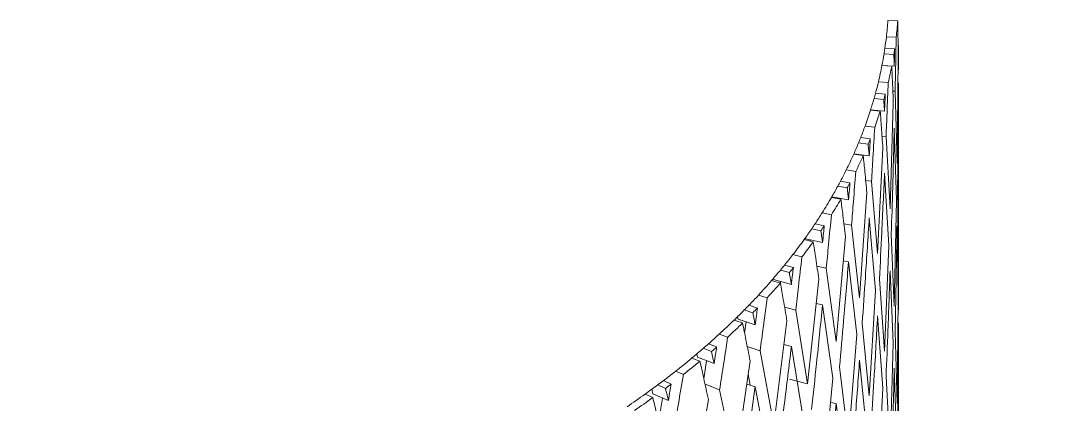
# Model space of a CAD drawing. Header units: centimetres. Extents: x -13594 to 4017, y -3206 to 1780.
# Drawn here: x 760.57 to 778.54, y -1979.21 to -1972.56 of the extents above; entities that cross this region are included whole.
import ezdxf

# ---------------------------------------------------------------- set-up
doc = ezdxf.new("R2010")
doc.units = ezdxf.units.CM

msp = doc.modelspace()

# ---------------------------------------------------------------- linework, layer by layer
at = {"color": 7, "linetype": 'Continuous', "lineweight": 0}
for p, q in [((775.788, -1972.558), (775.617, -1972.554)), ((775.591, -1972.837), (775.762, -1972.844)), ((775.803, -1972.992), (775.802, -1973.41)), ((775.55, -1973.132), (775.721, -1973.141)), ((775.735, -1973.047), (775.565, -1973.039)), ((775.804, -1973.41), (775.804, -1973.028)), ((775.515, -1973.332), (775.728, -1973.343)), ((775.684, -1973.344), (775.515, -1973.334)), ((775.776, -1975.033), (775.797, -1973.196)), ((775.454, -1973.615), (775.623, -1973.629)), ((775.802, -1974.488), (775.801, -1973.633)), ((775.377, -1973.908), (775.546, -1973.924)), ((775.572, -1973.831), (775.403, -1973.816)), ((775.743, -1973.78), (775.703, -1973.779)), ((775.743, -1973.78), (775.776, -1975.033)), ((775.655, -1975.818), (775.711, -1973.984)), ((775.485, -1974.125), (775.317, -1974.107)), ((775.318, -1974.104), (775.559, -1974.126)), ((775.221, -1974.386), (775.389, -1974.406)), ((775.766, -1975.674), (775.728, -1974.421)), ((775.312, -1974.606), (775.146, -1974.583)), ((775.586, -1974.564), (775.515, -1974.558)), ((775.586, -1974.564), (775.655, -1975.818)), ((775.804, -1975.467), (775.804, -1974.488)), ((775.109, -1974.674), (775.275, -1974.697)), ((775.438, -1976.597), (775.53, -1974.766)), ((775.19, -1974.896), (775.024, -1974.871)), ((775.027, -1974.864), (775.294, -1974.9)), ((774.895, -1975.145), (775.06, -1975.172)), ((774.959, -1975.368), (774.796, -1975.339)), ((775.334, -1975.34), (775.232, -1975.327)), ((775.334, -1975.34), (775.438, -1976.597)), ((775.633, -1976.459), (775.559, -1975.204)), ((774.748, -1975.428), (774.911, -1975.458)), ((775.785, -1975.47), (775.801, -1976.721)), ((775.801, -1976.721), (775.802, -1975.467)), ((774.801, -1975.652), (774.639, -1975.621)), ((774.645, -1975.61), (774.935, -1975.661)), ((774.692, -1975.631), (774.693, -1975.618)), ((775.126, -1977.366), (775.253, -1975.539)), ((775.728, -1977.509), (775.766, -1975.674)), ((774.477, -1975.889), (774.637, -1975.922)), ((775.403, -1977.237), (775.294, -1975.978)), ((774.295, -1976.165), (774.454, -1976.201)), ((774.513, -1976.114), (774.354, -1976.078)), ((774.987, -1976.103), (774.855, -1976.08)), ((774.987, -1976.103), (775.126, -1977.366)), ((775.797, -1977.362), (775.776, -1976.111)), ((774.321, -1976.391), (774.163, -1976.353)), ((774.165, -1976.335), (774.484, -1976.406)), ((774.267, -1976.378), (774.269, -1976.358)), ((774.721, -1978.119), (774.882, -1976.298)), ((775.676, -1976.256), (775.728, -1977.509)), ((775.559, -1978.292), (775.633, -1976.459)), ((775.804, -1977.576), (775.804, -1976.545)), ((773.968, -1976.613), (774.124, -1976.654)), ((774.844, -1976.723), (774.935, -1976.74)), ((775.079, -1978.003), (774.935, -1976.74)), ((773.753, -1976.882), (773.907, -1976.925)), ((773.977, -1976.839), (773.822, -1976.798)), ((774.547, -1976.85), (774.385, -1976.815)), ((774.547, -1976.85), (774.721, -1978.119)), ((775.711, -1978.15), (775.655, -1976.897)), ((773.751, -1977.108), (773.599, -1977.064)), ((773.63, -1977.027), (773.634, -1977.046)), ((773.634, -1977.046), (773.942, -1977.131)), ((773.752, -1977.102), (773.755, -1977.079)), ((774.224, -1978.854), (774.419, -1977.04)), ((775.472, -1977.036), (775.559, -1978.292)), ((773.372, -1977.316), (773.523, -1977.362)), ((775.294, -1979.066), (775.403, -1977.237)), ((775.803, -1977.158), (775.802, -1977.576)), ((773.353, -1977.542), (773.204, -1977.493)), ((774.374, -1977.46), (774.484, -1977.485)), ((774.662, -1978.755), (774.484, -1977.485)), ((775.776, -1979.199), (775.797, -1977.362)), ((773.125, -1977.575), (773.273, -1977.624)), ((774.017, -1977.577), (773.825, -1977.526)), ((774.017, -1977.577), (774.224, -1978.854)), ((775.53, -1978.932), (775.438, -1977.676)), ((773.095, -1977.8), (772.948, -1977.75)), ((773.008, -1977.691), (773.016, -1977.734)), ((773.016, -1977.734), (773.313, -1977.831)), ((773.129, -1977.97), (773.155, -1977.78)), ((773.639, -1979.567), (773.866, -1977.762)), ((775.172, -1977.806), (775.294, -1979.066)), ((775.802, -1978.654), (775.801, -1977.799)), ((772.692, -1977.992), (772.836, -1978.045)), ((774.935, -1979.827), (775.079, -1978.003)), ((775.743, -1977.946), (775.776, -1979.199)), ((772.645, -1978.216), (772.502, -1978.162)), ((773.4, -1978.281), (773.177, -1978.21)), ((773.814, -1978.174), (773.942, -1978.209)), ((774.153, -1979.487), (773.942, -1978.209)), ((775.655, -1979.984), (775.711, -1978.15)), ((772.302, -1978.334), (772.315, -1978.396)), ((772.315, -1978.396), (772.6, -1978.504)), ((772.413, -1978.24), (772.555, -1978.295)), ((773.4, -1978.281), (773.639, -1979.567)), ((772.356, -1978.464), (772.216, -1978.408)), ((772.423, -1978.767), (772.47, -1978.455)), ((772.967, -1980.255), (773.226, -1978.459)), ((774.778, -1978.562), (774.935, -1979.828)), ((775.253, -1979.705), (775.126, -1978.444)), ((771.93, -1978.639), (772.068, -1978.697)), ((773.192, -1978.691), (773.227, -1978.881)), ((774.484, -1980.572), (774.662, -1978.755)), ((775.586, -1978.73), (775.655, -1979.984)), ((775.766, -1979.84), (775.728, -1978.587)), ((775.804, -1979.633), (775.804, -1978.654)), ((771.622, -1978.875), (771.757, -1978.935)), ((771.856, -1978.861), (771.72, -1978.801)), ((772.697, -1978.958), (772.444, -1978.863)), ((773.168, -1978.862), (773.313, -1978.91)), ((773.557, -1980.197), (773.313, -1978.91)), ((773.91, -1978.776), (774.224, -1978.854)), ((775.438, -1980.763), (775.53, -1978.932)), ((771.537, -1979.096), (771.404, -1979.034)), ((771.518, -1978.951), (771.536, -1979.027)), ((771.536, -1979.027), (771.807, -1979.147)), ((771.641, -1979.486), (771.705, -1979.102)), ((772.697, -1978.958), (772.967, -1980.255)), ((772.213, -1980.913), (772.502, -1979.128)), ((774.62, -1979.177), (774.721, -1979.197)), ((774.882, -1980.464), (774.721, -1979.197))]:
    msp.add_line(p, q, dxfattribs=at)
for centre, radius, start, end in [((769.2, -1972.103), 6.433, 353.4498, 355.9856), ((769.313, -1972.103), 6.491, 353.4498, 355.9856), ((769.146, -1972.097), 6.487, 351.6522, 353.4504), ((769.056, -1972.083), 6.579, 349.0443, 350.8258), ((769.105, -1972.091), 6.529, 350.8271, 351.6531), ((769.217, -1972.091), 6.588, 350.8271, 351.6531), ((768.962, -1972.065), 6.674, 346.5678, 349.0422), ((769.073, -1972.064), 6.734, 346.5678, 349.0422), ((768.851, -1972.038), 6.789, 344.8249, 346.5695), ((768.692, -1971.994), 6.953, 342.3091, 344.026), ((768.775, -1972.018), 6.867, 344.028, 344.8267), ((768.884, -1972.017), 6.929, 344.028, 344.8267), ((768.543, -1971.946), 7.11, 339.9341, 342.3063), ((768.65, -1971.945), 7.174, 339.9341, 342.3063), ((768.378, -1971.886), 7.285, 338.2722, 339.9366), ((768.27, -1971.844), 7.401, 337.5148, 338.2745), ((768.375, -1971.841), 7.468, 337.5148, 338.2745), ((768.156, -1971.796), 7.525, 335.8835, 337.5123), ((767.957, -1971.707), 7.743, 333.6391, 335.8802), ((768.06, -1971.703), 7.812, 333.6391, 335.8802), ((767.745, -1971.602), 7.98, 332.0759, 333.6422), ((767.609, -1971.53), 8.134, 331.3651, 332.0786), ((767.467, -1971.452), 8.295, 329.836, 331.3624), ((767.708, -1971.525), 8.207, 331.3651, 332.0786), ((767.225, -1971.311), 8.576, 327.739, 329.8326), ((767.321, -1971.304), 8.652, 327.739, 329.8326), ((766.972, -1971.152), 8.875, 326.2831, 327.7423), ((766.649, -1970.933), 9.265, 324.2016, 325.6195), ((766.812, -1971.046), 9.066, 325.6223, 326.2859), ((766.904, -1971.036), 9.147, 325.6223, 326.2859), ((766.372, -1970.733), 9.607, 322.2572, 324.1982), ((766.46, -1970.721), 9.693, 322.2572, 324.1982), ((766.086, -1970.513), 9.968, 320.9101, 322.2606), ((765.728, -1970.218), 10.431, 318.9864, 320.2965), ((765.908, -1970.369), 10.196, 320.2992, 320.9129), ((765.993, -1970.353), 10.287, 320.2992, 320.9129), ((765.425, -1969.954), 10.833, 317.1916, 318.9832), ((765.505, -1969.935), 10.93, 317.1916, 318.9832), ((765.117, -1969.67), 11.253, 315.9493, 317.1948), ((764.927, -1969.486), 11.516, 315.386, 315.9518), ((764.735, -1969.296), 11.787, 314.1758, 315.3835), ((765.002, -1969.463), 11.619, 315.386, 315.9518), ((764.416, -1968.968), 12.244, 312.5217, 314.1729), ((764.487, -1968.94), 12.354, 312.5217, 314.1729), ((764.095, -1968.619), 12.719, 311.3769, 312.5248), ((763.899, -1968.397), 13.015, 310.8577, 311.3792), ((763.965, -1968.363), 13.131, 310.8577, 311.3792), ((763.702, -1968.168), 13.317, 309.7421, 310.8554), ((763.377, -1967.777), 13.825, 308.2167, 309.7395), ((763.439, -1967.738), 13.948, 308.2167, 309.7395), ((763.054, -1967.367), 14.348, 307.1602, 308.2195), ((762.661, -1966.844), 15.001, 305.6505, 306.6788), ((762.857, -1967.108), 14.672, 306.6809, 307.1623), ((762.914, -1967.064), 14.803, 306.6809, 307.1623), ((762.34, -1966.396), 15.552, 304.2403, 305.6481), ((762.393, -1966.345), 15.691, 304.2403, 305.6481)]:
    msp.add_arc(centre, radius, start, end, dxfattribs=at)
for points, knots in [([(439.352, -2215.508), (442.193, -2214.683), (448.094, -2212.969), (457.133, -2209.887), (466.439, -2206.38), (475.79, -2202.486), (485.172, -2198.221), (494.577, -2193.586), (503.994, -2188.587), (513.413, -2183.23), (522.824, -2177.521), (532.217, -2171.466), (541.582, -2165.073), (550.909, -2158.347), (560.189, -2151.297), (569.412, -2143.93), (578.569, -2136.255), (587.648, -2128.278), (596.643, -2120.01), (605.542, -2111.459), (614.336, -2102.633), (623.017, -2093.544), (631.575, -2084.199), (640.002, -2074.61), (648.288, -2064.786), (656.425, -2054.738), (664.405, -2044.476), (672.218, -2034.012), (679.857, -2023.356), (687.314, -2012.52), (694.581, -2001.516), (701.65, -1990.354), (708.514, -1979.047), (715.165, -1967.607), (721.598, -1956.045), (727.803, -1944.375), (733.776, -1932.608), (739.51, -1920.756), (744.999, -1908.833), (750.236, -1896.851), (755.217, -1884.822), (759.935, -1872.76), (764.387, -1860.676), (768.566, -1848.584), (772.47, -1836.496), (776.092, -1824.425), (779.43, -1812.384), (782.48, -1800.385), (785.238, -1788.441), (787.702, -1776.565), (789.867, -1764.769), (791.733, -1753.065), (793.297, -1741.466), (794.556, -1729.984), (795.51, -1718.631), (796.156, -1707.42), (796.495, -1696.361), (796.524, -1685.467), (796.245, -1674.749), (795.655, -1664.219), (794.758, -1653.887), (793.55, -1643.768), (792.042, -1633.864), (790.2, -1624.215), (788.706, -1617.284), (787.734, -1613.651), (787.579, -1613.07)], [0, 0, 0, 0, 0.014701, 0.030542, 0.046388, 0.062238, 0.078091, 0.093946, 0.109801, 0.125657, 0.141512, 0.157366, 0.173219, 0.189071, 0.204921, 0.22077, 0.236616, 0.252461, 0.268304, 0.284146, 0.299986, 0.315824, 0.331661, 0.347496, 0.36333, 0.379163, 0.394996, 0.410827, 0.426657, 0.442487, 0.458316, 0.474145, 0.489974, 0.505802, 0.521631, 0.537459, 0.553288, 0.569118, 0.584948, 0.600778, 0.616609, 0.632441, 0.648275, 0.664109, 0.679945, 0.695782, 0.71162, 0.72746, 0.743302, 0.759146, 0.774992, 0.79084, 0.806689, 0.822541, 0.838395, 0.85425, 0.870107, 0.885966, 0.901826, 0.917687, 0.933548, 0.949409, 0.965268, 0.981126, 0.99698, 1, 1, 1, 1]), ([(775.797, -1973.196), (775.795, -1973.077), (775.793, -1972.864), (775.79, -1972.651), (775.788, -1972.558)], [0, 0, 0, 0, 0.56, 1, 1, 1, 1]), ([(775.762, -1972.844), (775.758, -1973.019), (775.752, -1973.331), (775.746, -1973.643), (775.743, -1973.78)], [0, 0, 0, 0, 0.56, 1, 1, 1, 1]), ([(775.721, -1973.141), (775.722, -1973.179), (775.724, -1973.246), (775.727, -1973.314), (775.728, -1973.343)], [0, 0, 0, 0, 0.56, 1, 1, 1, 1]), ([(775.728, -1973.343), (775.729, -1973.288), (775.732, -1973.189), (775.734, -1973.091), (775.735, -1973.047)], [0, 0, 0, 0, 0.56, 1, 1, 1, 1]), ([(775.711, -1973.984), (775.707, -1973.865), (775.698, -1973.651), (775.689, -1973.438), (775.684, -1973.344)], [0, 0, 0, 0, 0.56, 1, 1, 1, 1]), ([(775.623, -1973.629), (775.616, -1973.803), (775.604, -1974.115), (775.592, -1974.427), (775.586, -1974.564)], [0, 0, 0, 0, 0.56, 1, 1, 1, 1]), ([(775.801, -1973.633), (775.799, -1973.976), (775.795, -1974.588), (775.788, -1975.2), (775.785, -1975.47)], [0, 0, 0, 0, 0.5599999, 1, 1, 1, 1]), ([(775.559, -1974.126), (775.561, -1974.071), (775.565, -1973.973), (775.57, -1973.874), (775.572, -1973.831)], [0, 0, 0, 0, 0.56, 1, 1, 1, 1]), ([(775.546, -1973.924), (775.548, -1973.962), (775.552, -1974.029), (775.557, -1974.096), (775.559, -1974.126)], [0, 0, 0, 0, 0.56, 1, 1, 1, 1]), ([(775.53, -1974.766), (775.522, -1974.646), (775.507, -1974.433), (775.492, -1974.219), (775.485, -1974.125)], [0, 0, 0, 0, 0.56, 1, 1, 1, 1]), ([(775.389, -1974.406), (775.379, -1974.58), (775.361, -1974.892), (775.342, -1975.203), (775.334, -1975.34)], [0, 0, 0, 0, 0.56, 1, 1, 1, 1]), ([(775.728, -1974.421), (775.719, -1974.764), (775.704, -1975.376), (775.685, -1975.987), (775.676, -1976.256)], [0, 0, 0, 0, 0.56, 1, 1, 1, 1]), ([(775.294, -1974.9), (775.297, -1974.845), (775.304, -1974.747), (775.31, -1974.649), (775.312, -1974.606)], [0, 0, 0, 0, 0.56, 1, 1, 1, 1]), ([(775.275, -1974.697), (775.279, -1974.735), (775.285, -1974.803), (775.291, -1974.87), (775.294, -1974.9)], [0, 0, 0, 0, 0.5600001, 1, 1, 1, 1]), ([(775.253, -1975.539), (775.241, -1975.419), (775.221, -1975.204), (775.199, -1974.99), (775.19, -1974.896)], [0, 0, 0, 0, 0.56, 1, 1, 1, 1]), ([(775.06, -1975.172), (775.046, -1975.346), (775.022, -1975.656), (774.998, -1975.966), (774.987, -1976.103)], [0, 0, 0, 0, 0.56, 1, 1, 1, 1]), ([(775.559, -1975.204), (775.543, -1975.546), (775.516, -1976.157), (775.485, -1976.768), (775.472, -1977.036)], [0, 0, 0, 0, 0.56, 1, 1, 1, 1]), ([(774.911, -1975.458), (774.915, -1975.496), (774.923, -1975.564), (774.932, -1975.632), (774.935, -1975.661)], [0, 0, 0, 0, 0.5600001, 1, 1, 1, 1]), ([(774.935, -1975.661), (774.94, -1975.607), (774.948, -1975.509), (774.956, -1975.411), (774.959, -1975.368)], [0, 0, 0, 0, 0.56, 1, 1, 1, 1]), ([(774.882, -1976.298), (774.867, -1976.177), (774.841, -1975.962), (774.813, -1975.747), (774.801, -1975.652)], [0, 0, 0, 0, 0.56, 1, 1, 1, 1]), ([(775.802, -1975.735), (775.803, -1975.94), (775.805, -1976.414), (775.804, -1976.889), (775.803, -1977.158)], [0, 0, 0, 0, 0.432352, 1, 1, 1, 1]), ([(774.637, -1975.922), (774.621, -1976.096), (774.591, -1976.405), (774.561, -1976.714), (774.547, -1976.85)], [0, 0, 0, 0, 0.56, 1, 1, 1, 1]), ([(775.294, -1975.978), (775.272, -1976.32), (775.233, -1976.929), (775.191, -1977.538), (775.172, -1977.806)], [0, 0, 0, 0, 0.56, 1, 1, 1, 1]), ([(774.454, -1976.201), (774.46, -1976.24), (774.47, -1976.308), (774.479, -1976.376), (774.484, -1976.406)], [0, 0, 0, 0, 0.56, 1, 1, 1, 1]), ([(774.484, -1976.406), (774.489, -1976.352), (774.499, -1976.254), (774.509, -1976.157), (774.513, -1976.114)], [0, 0, 0, 0, 0.56, 1, 1, 1, 1]), ([(775.776, -1976.111), (775.771, -1976.453), (775.761, -1977.065), (775.749, -1977.677), (775.743, -1977.946)], [0, 0, 0, 0, 0.56, 1, 1, 1, 1]), ([(774.419, -1977.04), (774.401, -1976.919), (774.369, -1976.703), (774.336, -1976.486), (774.321, -1976.391)], [0, 0, 0, 0, 0.56, 1, 1, 1, 1]), ([(774.124, -1976.654), (774.105, -1976.826), (774.069, -1977.134), (774.033, -1977.442), (774.017, -1977.577)], [0, 0, 0, 0, 0.56, 1, 1, 1, 1]), ([(774.935, -1976.74), (774.907, -1977.08), (774.856, -1977.688), (774.802, -1978.295), (774.778, -1978.562)], [0, 0, 0, 0, 0.5599999, 1, 1, 1, 1]), ([(773.907, -1976.925), (773.914, -1976.963), (773.926, -1977.032), (773.937, -1977.101), (773.942, -1977.131)], [0, 0, 0, 0, 0.5600001, 1, 1, 1, 1]), ([(773.942, -1977.131), (773.949, -1977.076), (773.961, -1976.979), (773.972, -1976.882), (773.977, -1976.839)], [0, 0, 0, 0, 0.56, 1, 1, 1, 1]), ([(775.655, -1976.897), (775.643, -1977.239), (775.622, -1977.85), (775.597, -1978.461), (775.586, -1978.73)], [0, 0, 0, 0, 0.56, 1, 1, 1, 1]), ([(773.866, -1977.762), (773.845, -1977.64), (773.807, -1977.422), (773.768, -1977.204), (773.751, -1977.108)], [0, 0, 0, 0, 0.56, 1, 1, 1, 1]), ([(773.523, -1977.362), (773.5, -1977.534), (773.459, -1977.84), (773.418, -1978.147), (773.4, -1978.281)], [0, 0, 0, 0, 0.56, 1, 1, 1, 1]), ([(774.484, -1977.485), (774.449, -1977.823), (774.387, -1978.429), (774.322, -1979.033), (774.294, -1979.299)], [0, 0, 0, 0, 0.5599999, 1, 1, 1, 1]), ([(773.273, -1977.624), (773.281, -1977.662), (773.294, -1977.732), (773.308, -1977.801), (773.313, -1977.831)], [0, 0, 0, 0, 0.56, 1, 1, 1, 1]), ([(773.313, -1977.831), (773.321, -1977.777), (773.334, -1977.681), (773.348, -1977.584), (773.353, -1977.542)], [0, 0, 0, 0, 0.56, 1, 1, 1, 1]), ([(775.438, -1977.676), (775.42, -1978.017), (775.386, -1978.628), (775.35, -1979.237), (775.334, -1979.506)], [0, 0, 0, 0, 0.5599999, 1, 1, 1, 1]), ([(773.226, -1978.459), (773.202, -1978.336), (773.159, -1978.117), (773.115, -1977.897), (773.095, -1977.8)], [0, 0, 0, 0, 0.56, 1, 1, 1, 1]), ([(775.801, -1977.799), (775.799, -1978.142), (775.795, -1978.754), (775.788, -1979.366), (775.785, -1979.636)], [0, 0, 0, 0, 0.56, 1, 1, 1, 1]), ([(772.836, -1978.045), (772.811, -1978.215), (772.765, -1978.52), (772.718, -1978.824), (772.697, -1978.958)], [0, 0, 0, 0, 0.56, 1, 1, 1, 1]), ([(772.6, -1978.504), (772.609, -1978.451), (772.624, -1978.355), (772.639, -1978.259), (772.645, -1978.216)], [0, 0, 0, 0, 0.56, 1, 1, 1, 1]), ([(773.942, -1978.209), (773.902, -1978.546), (773.829, -1979.149), (773.753, -1979.751), (773.719, -1980.015)], [0, 0, 0, 0, 0.56, 1, 1, 1, 1]), ([(772.555, -1978.295), (772.564, -1978.334), (772.579, -1978.404), (772.594, -1978.474), (772.6, -1978.504)], [0, 0, 0, 0, 0.56, 1, 1, 1, 1]), ([(772.502, -1979.128), (772.475, -1979.004), (772.427, -1978.783), (772.378, -1978.561), (772.356, -1978.464)], [0, 0, 0, 0, 0.56, 1, 1, 1, 1]), ([(775.126, -1978.444), (775.101, -1978.785), (775.056, -1979.393), (775.008, -1980.001), (774.987, -1980.269)], [0, 0, 0, 0, 0.56, 1, 1, 1, 1]), ([(772.068, -1978.697), (772.039, -1978.866), (771.988, -1979.169), (771.936, -1979.472), (771.914, -1979.605)], [0, 0, 0, 0, 0.56, 1, 1, 1, 1]), ([(775.728, -1978.587), (775.719, -1978.93), (775.704, -1979.542), (775.685, -1980.153), (775.676, -1980.422)], [0, 0, 0, 0, 0.56, 1, 1, 1, 1]), ([(771.757, -1978.935), (771.766, -1978.975), (771.783, -1979.045), (771.799, -1979.116), (771.807, -1979.147)], [0, 0, 0, 0, 0.5600001, 1, 1, 1, 1]), ([(771.807, -1979.147), (771.816, -1979.093), (771.832, -1978.998), (771.849, -1978.903), (771.856, -1978.861)], [0, 0, 0, 0, 0.56, 1, 1, 1, 1]), ([(773.313, -1978.91), (773.267, -1979.245), (773.183, -1979.845), (773.097, -1980.443), (773.059, -1980.706)], [0, 0, 0, 0, 0.56, 1, 1, 1, 1]), ([(771.698, -1979.767), (771.668, -1979.641), (771.615, -1979.418), (771.561, -1979.194), (771.537, -1979.096)], [0, 0, 0, 0, 0.56, 1, 1, 1, 1]), ([(774.721, -1979.197), (774.689, -1979.537), (774.633, -1980.144), (774.573, -1980.749), (774.547, -1981.016)], [0, 0, 0, 0, 0.56, 1, 1, 1, 1])]:
    msp.add_open_spline(points, degree=3, knots=knots, dxfattribs=at)

doc.saveas('drawing.dxf')
